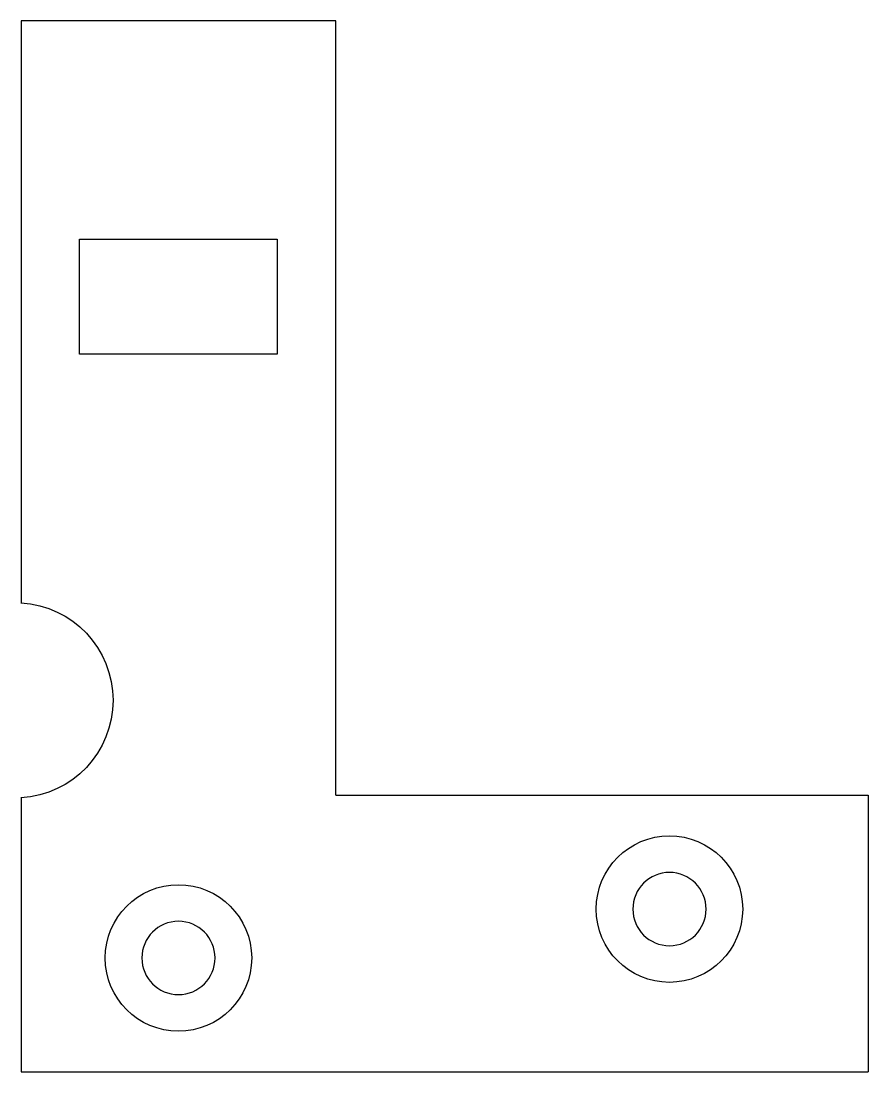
# Model space of a CAD drawing. Header units: millimetres. Extents: x 400.2 to 417.5, y 199.8 to 221.3.
import ezdxf

# ---------------------------------------------------------------- set-up
doc = ezdxf.new("R2010")
doc.units = ezdxf.units.MM
doc.layers.add('Power flex', color=60, linetype='Continuous')

msp = doc.modelspace()

# ---------------------------------------------------------------- linework, layer by layer
at = {"layer": 'Power flex'}
for p, q in [((406.646, 221.347, 3.7), (400.196, 221.347, 3.7)), ((400.196, 221.347, 3.7), (400.196, 209.436, 3.7)), ((406.646, 205.5, 3.7), (406.646, 221.347, 3.7)), ((401.396, 214.526, 3.7), (401.396, 216.883, 3.7)), ((401.396, 216.883, 3.7), (405.446, 216.883, 3.7)), ((405.446, 216.883, 3.7), (405.446, 214.526, 3.7)), ((405.446, 214.526, 3.7), (401.396, 214.526, 3.7)), ((406.646, 205.5, 3.7), (417.546, 205.5, 3.7)), ((417.546, 205.5, 3.7), (417.546, 199.832, 3.7)), ((400.196, 205.443, 3.7), (400.196, 199.832, 3.7)), ((400.196, 199.832, 3.7), (417.546, 199.832, 3.7))]:
    msp.add_line(p, q, dxfattribs=at)
for centre in [(413.479, 203.166, 3.7), (403.421, 202.166, 3.7)]:
    msp.add_circle(centre, 1.5, dxfattribs=at)
at = {"layer": 'Power flex', "extrusion": (0, 0, -1)}
for centre in [(-413.479, 203.166, -3.7), (-403.421, 202.166, -3.7)]:
    msp.add_circle(centre, 0.75, dxfattribs=at)
for start, end in [(93.2896, 180), (180, 266.7104)]:
    msp.add_arc((-400.081, 207.44, -3.7), 2, start, end, dxfattribs=at)

doc.saveas('drawing.dxf')
